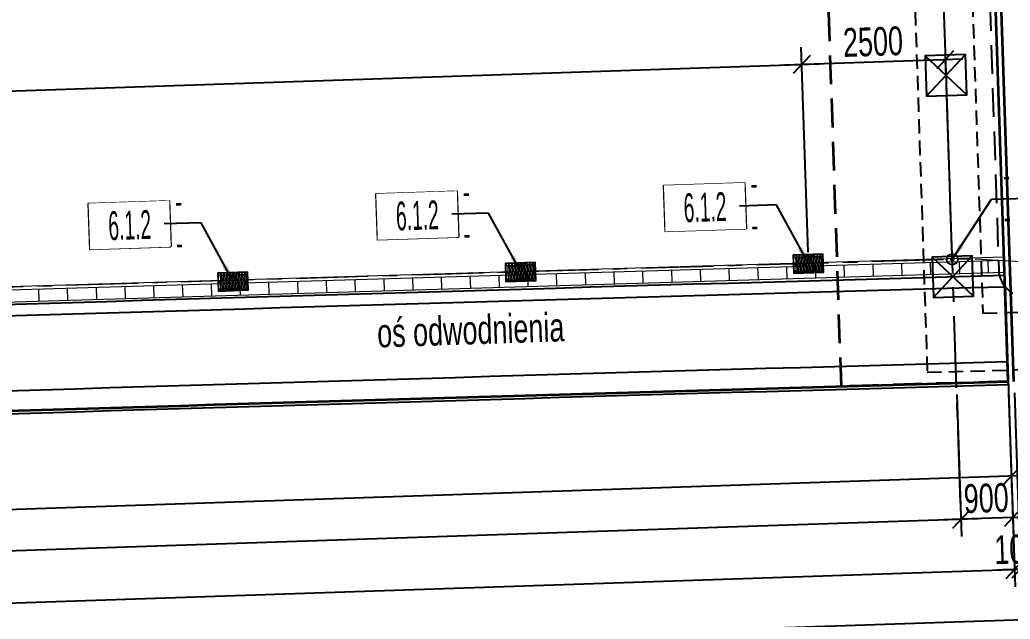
# Model space of a CAD drawing. Header units: metres. Extents: x 8395712 to 9795150, y 4166577 to 5794892.
# Drawn here: x 8418193.84 to 8418211.05, y 5772413.84 to 5772424.25 of the extents above; entities that cross this region are included whole.
import ezdxf
from ezdxf.enums import TextEntityAlignment as Align

# ---------------------------------------------------------------- set-up
doc = ezdxf.new("R2010")
doc.units = ezdxf.units.M
doc.set_wipeout_variables(frame=1)
doc.header["$PDMODE"] = 35
doc.header["$PDSIZE"] = 0.002
for name, pattern in [('CENTER', [2, 1.25, -0.25, 0.25, -0.25]), ('DASHED', [0.75, 0.5, -0.25]), ('HIDDEN', [0.375, 0.25, -0.125])]:
    doc.linetypes.add(name, pattern=pattern)
for name, color, linetype in [('00RysOpi-T', 2, 'Continuous'), ('AII_M_bariery', 8, 'Continuous'), ('AII_M_ekrany', 8, 'Continuous'), ('AII_M_krawężnik', 9, 'Continuous'), ('AII_M_opisy do legendy', 2, 'Continuous'), ('AII_M_osie główne', 8, 'CENTER'), ('AII_M_podpory', 1, 'Continuous'), ('AII_odwodnienie_drenaż', 140, 'Continuous'), ('AII_opis', 1, 'Continuous')]:
    doc.layers.add(name, color=color, linetype=linetype)
for name, color, linetype, lineweight in [('AII_M_konstrukcja 0.35', 2, 'Continuous', 35), ('AII_M_kreskowanie', 8, 'Continuous', 0), ('AII_M_odwodnienie', 8, 'Continuous', 9), ('AII_M_opisy wymiary', 1, 'Continuous', 25), ('AII_M_wyposazenie', 1, 'Continuous', 25)]:
    doc.layers.add(name, color=color, linetype=linetype, lineweight=lineweight)
doc.styles.add('AII_norm.', font='CDMSIMPL.shx', dxfattribs={"width": 0.75, "bigfont": 'CDMBIGPL.shx'})
doc.styles.add('CDMSTYLE', font='CDMSIMPL.shx', dxfattribs={"width": 0.7, "bigfont": 'CDMBIGPL.shx'})
doc.linetypes.add('OGRODZENIE2', pattern='A,6.35,-2.54,[132,ltypeshp.shx,S=2.54,R=0,X=-2.54,Y=0],-2.54,25.4', length=36.83)
doc.dimstyles.new('CDM-ME200MM', dxfattribs={"dimscale": 0.2, "dimtxt": 2.5, "dimasz": 1.5, "dimexe": 1.5, "dimexo": 1, "dimgap": 0.5, "dimtad": 1, "dimdec": 0, "dimlfac": 1000, "dimrnd": 1, "dimzin": 9, "dimtxsty": 'CDMSTYLE', "dimblk": 'OBLIQUE', "dimcen": 2.5, "dimdle": 1.5, "dimclrd": 9, "dimclre": 9, "dimadec": 1, "dimazin": 2, "dimtfac": 1, "dimtdec": 0, "dimtix": 1, "dimtmove": 2, "dimatfit": 3, "dimldrblk": 'DOT', "dimfxl": 1, "dimtvp": 1, "dimtolj": 1, "dimtzin": 0, "dimlwd": 25, "dimlwe": 25, "dimarcsym": 0})
doc.dimstyles.new('CDM-ME200MM$7', dxfattribs={"dimscale": 0.2, "dimtxt": 2.5, "dimasz": 1.5, "dimexe": 1.5, "dimexo": 1, "dimgap": 0.5, "dimtad": 1, "dimdec": 0, "dimlfac": 1000, "dimrnd": 1, "dimzin": 9, "dimtxsty": 'CDMSTYLE', "dimblk": 'OBLIQUE', "dimcen": 2.5, "dimdle": 1.5, "dimclrd": 9, "dimclre": 9, "dimadec": 1, "dimazin": 2, "dimtfac": 1, "dimtdec": 0, "dimtix": 1, "dimtmove": 2, "dimatfit": 3, "dimfxl": 1, "dimtvp": 1, "dimtolj": 1, "dimtzin": 0, "dimlwd": 25, "dimlwe": 25, "dimarcsym": 0})

# ---------------------------------------------------------------- blocks, each defined once
blk = doc.blocks.new('_OBLIQUE')
at = {"color": 0, "linetype": 'ByBlock'}
blk.add_line((-0.5, -0.5), (0.5, 0.5), dxfattribs=at)
blk = doc.blocks.new('*D35')
at = {"layer": 'AII_M_opisy wymiary', "color": 9, "linetype": 'ByBlock', "lineweight": 25, "transparency": 16777216}
for p, q in [((8418222.539, 5772418.029), (8418222.677, 5772413.918)), ((8418123.155, 5772414.699), (8418123.293, 5772410.589)), ((8418122.983, 5772410.878), (8418222.967, 5772414.228))]:
    blk.add_line(p, q, dxfattribs=at)
at = {"layer": 'Defpoints', "color": 0, "linetype": 'ByBlock', "lineweight": 25, "transparency": 16777216}
for p in [(8418222.533, 5772418.229), (8418123.149, 5772414.899), (8418222.667, 5772414.218)]:
    blk.add_point(p, dxfattribs=at)
at = {"layer": 'AII_M_opisy wymiary', "color": 9, "linetype": 'ByBlock', "lineweight": 25, "transparency": 16777216, "xscale": 0.3, "yscale": 0.3, "zscale": 0.3}
for p, rotation in [((8418222.667, 5772414.218), 1.918980294524142), ((8418123.283, 5772410.888), 181.9189802945241)]:
    blk.add_blockref('_OBLIQUE', p, dxfattribs=dict(at, rotation=rotation))
at = {"layer": 'AII_M_opisy wymiary', "color": 0, "linetype": 'ByBlock', "lineweight": 40, "transparency": 16777216, "insert": (8418172.963, 5772412.903), "char_height": 0.5, "attachment_point": 5, "rotation": 1.919, "style": 'CDMSTYLE'}
blk.add_mtext('\\A1;99440', dxfattribs=at)
blk = doc.blocks.new('_DOT')
at = {"color": 0, "linetype": 'ByBlock'}
blk.add_line((-0.5, 0), (-1, 0), dxfattribs=at)
at = {"color": 0, "linetype": 'ByBlock', "const_width": 0.5}
blk.add_lwpolyline([(-0.25, 0, 1), (0.25, 0, 1)], format="xyb", close=True, dxfattribs=at)
blk = doc.blocks.new('*U182')
at = {"layer": 'AII_M_odwodnienie', "color": 0, "linetype": 'ByBlock', "lineweight": -2}
for p, q in [((-24.285, -0.27), (-24.285, -0.06)), ((-24, -0.06), (-24, -0.27)), ((-23.5, -0.06), (-23.5, -0.27)), ((-23, -0.06), (-23, -0.27)), ((-22.5, -0.06), (-22.5, -0.27)), ((-22, -0.06), (-22, -0.27)), ((-21.5, -0.06), (-21.5, -0.27)), ((-21, -0.06), (-21, -0.27)), ((-20.5, -0.06), (-20.5, -0.27)), ((-20, -0.06), (-20, -0.27)), ((-19.5, -0.06), (-19.5, -0.27)), ((-19, -0.06), (-19, -0.27)), ((-18.5, -0.06), (-18.5, -0.27)), ((-18, -0.06), (-18, -0.27)), ((-17.5, -0.06), (-17.5, -0.27)), ((-17, -0.06), (-17, -0.27)), ((-16.5, -0.06), (-16.5, -0.27)), ((-16, -0.06), (-16, -0.27)), ((-15.5, -0.06), (-15.5, -0.27)), ((-15, -0.06), (-15, -0.27)), ((-14.5, -0.06), (-14.5, -0.27)), ((-14, -0.06), (-14, -0.27)), ((-13.5, -0.06), (-13.5, -0.27)), ((-13, -0.06), (-13, -0.27)), ((-12.5, -0.06), (-12.5, -0.27)), ((-12, -0.06), (-12, -0.27)), ((-11.5, -0.06), (-11.5, -0.27)), ((-11, -0.06), (-11, -0.27)), ((-10.5, -0.06), (-10.5, -0.27)), ((-10, -0.06), (-10, -0.27)), ((-9.5, -0.06), (-9.5, -0.27)), ((-9, -0.06), (-9, -0.27)), ((-8.5, -0.06), (-8.5, -0.27)), ((-8, -0.06), (-8, -0.27)), ((-7.5, -0.06), (-7.5, -0.27))]:
    blk.add_line(p, q, dxfattribs=at)
for points in [[(-24.285, -0.01), (0, -0.01), (0, -0.06), (-24.285, -0.06)], [(-24.285, -0.32), (0.262, -0.32), (0.262, -0.27), (-24.285, -0.27)]]:
    blk.add_lwpolyline(points, close=True, dxfattribs=at)
blk = doc.blocks.new('WPUST_RZUT')
at = {"layer": 'AII_M_odwodnienie', "color": 0, "lineweight": -2}
for p, q in [((0.262, 0.162), (-0.262, 0.162)), ((-0.262, 0.162), (-0.252, 0.152)), ((-0.262, -0.162), (-0.262, 0.162)), ((0.252, 0.152), (-0.252, 0.152)), ((-0.252, 0.152), (-0.252, 0.123)), ((-0.252, -0.123), (-0.252, 0.123)), ((-0.25, 0.02), (-0.25, 0.02)), ((-0.25, -0.02), (-0.25, 0.02)), ((-0.25, 0.02), (-0.232, 0.017)), ((-0.093, 0.15), (-0.249, 0.15)), ((-0.249, 0.15), (-0.249, 0.117)), ((-0.249, 0.117), (-0.226, 0.117)), ((-0.232, 0), (-0.228, 0.007)), ((-0.228, -0.007), (-0.232, 0)), ((-0.22, 0.007), (-0.228, 0.007)), ((-0.221, 0.114), (-0.221, 0.023)), ((-0.216, 0), (-0.22, 0.007)), ((-0.216, 0), (-0.22, -0.007)), ((-0.195, 0.13), (-0.195, -0.13)), ((-0.195, 0.117), (-0.174, 0.117)), ((-0.169, 0.114), (-0.169, -0.114)), ((-0.143, 0.13), (-0.143, -0.13)), ((-0.143, 0.117), (-0.122, 0.117)), ((-0.118, 0.114), (-0.118, -0.114)), ((-0.093, 0.15), (-0.094, 0.143)), ((-0.093, 0.142), (-0.094, 0.143)), ((-0.06, 0.123), (-0.093, 0.15)), ((-0.091, 0.127), (-0.091, -0.127)), ((-0.091, 0.114), (-0.068, 0.104)), ((-0.066, 0.144), (-0.066, 0.131)), ((-0.041, 0.144), (-0.066, 0.144)), ((-0.066, 0.1), (-0.066, -0.1)), ((-0.057, 0.109), (-0.06, 0.123)), ((0.056, 0.123), (-0.06, 0.123)), ((-0.039, 0.144), (-0.041, 0.144)), ((-0.039, 0.144), (-0.039, 0.123)), ((-0.039, 0.108), (-0.039, -0.107)), ((-0.018, 0.098), (-0.039, 0.098)), ((-0.014, 0.144), (-0.014, 0.126)), ((0.011, 0.144), (-0.014, 0.144)), ((-0.014, 0.094), (-0.014, -0.094)), ((0.013, 0.144), (0.011, 0.144)), ((0.013, 0.144), (0.013, 0.123)), ((0.013, 0.108), (0.013, -0.107)), ((0.034, 0.098), (0.013, 0.098)), ((0.038, 0.144), (0.038, 0.126)), ((0.063, 0.144), (0.038, 0.144)), ((0.038, 0.094), (0.038, -0.094)), ((0.056, 0.123), (0.054, 0.115)), ((0.089, 0.15), (0.056, 0.123)), ((0.065, 0.144), (0.063, 0.144)), ((0.065, 0.144), (0.065, 0.13)), ((0.065, 0.115), (0.065, -0.115)), ((0.065, 0.105), (0.085, 0.113)), ((0.093, 0.123), (0.089, 0.15)), ((0.249, 0.15), (0.089, 0.15)), ((0.09, 0.11), (0.09, -0.11)), ((0.117, 0.13), (0.117, -0.13)), ((0.117, 0.117), (0.138, 0.117)), ((0.142, 0.114), (0.142, -0.114)), ((0.169, 0.13), (0.169, -0.13)), ((0.169, 0.117), (0.19, 0.117)), ((0.194, 0.114), (0.194, -0.114)), ((0.216, 0), (0.22, 0.007)), ((0.22, -0.007), (0.216, 0)), ((0.228, 0.007), (0.22, 0.007)), ((0.221, 0.13), (0.221, 0.019)), ((0.221, 0.117), (0.249, 0.117)), ((0.224, 0.019), (0.221, 0.019)), ((0.232, 0), (0.228, 0.007)), ((0.232, 0), (0.228, -0.007)), ((0.25, 0.02), (0.232, 0.017)), ((0.249, 0.15), (0.249, 0.117)), ((0.25, 0.02), (0.25, 0.02)), ((0.25, -0.02), (0.25, 0.02)), ((0.252, 0.152), (0.262, 0.162)), ((0.252, -0.152), (0.252, 0.152)), ((0.262, -0.162), (0.262, 0.162)), ((-0.252, -0.152), (-0.262, -0.162)), ((-0.262, -0.162), (0.262, -0.162)), ((-0.252, -0.152), (-0.252, -0.123)), ((-0.252, -0.152), (0.252, -0.152)), ((-0.232, -0.017), (-0.25, -0.02)), ((-0.25, -0.02), (-0.25, -0.02)), ((-0.249, -0.118), (-0.226, -0.118)), ((-0.249, -0.149), (-0.249, -0.118)), ((-0.093, -0.149), (-0.249, -0.149)), ((-0.228, -0.007), (-0.22, -0.007)), ((-0.221, -0.023), (-0.221, -0.114)), ((-0.195, -0.118), (-0.174, -0.118)), ((-0.143, -0.118), (-0.122, -0.118)), ((-0.094, -0.143), (-0.093, -0.142)), ((-0.093, -0.149), (-0.094, -0.143)), ((-0.06, -0.122), (-0.093, -0.149)), ((-0.091, -0.114), (-0.068, -0.104)), ((-0.066, -0.131), (-0.066, -0.143)), ((-0.041, -0.143), (-0.066, -0.143)), ((-0.057, -0.109), (-0.06, -0.122)), ((0.056, -0.122), (-0.06, -0.122)), ((-0.039, -0.143), (-0.041, -0.143)), ((-0.018, -0.097), (-0.039, -0.097)), ((-0.039, -0.122), (-0.039, -0.143)), ((-0.014, -0.126), (-0.014, -0.143)), ((0.011, -0.143), (-0.014, -0.143)), ((0.013, -0.143), (0.011, -0.143)), ((0.034, -0.097), (0.013, -0.097)), ((0.013, -0.122), (0.013, -0.143)), ((0.038, -0.126), (0.038, -0.143)), ((0.063, -0.143), (0.038, -0.143)), ((0.056, -0.122), (0.054, -0.115)), ((0.089, -0.149), (0.056, -0.122)), ((0.065, -0.143), (0.063, -0.143)), ((0.065, -0.105), (0.085, -0.113)), ((0.065, -0.13), (0.065, -0.143)), ((0.093, -0.123), (0.089, -0.149)), ((0.249, -0.149), (0.089, -0.149)), ((0.117, -0.118), (0.138, -0.118)), ((0.169, -0.118), (0.19, -0.118)), ((0.22, -0.007), (0.228, -0.007)), ((0.221, -0.019), (0.224, -0.019)), ((0.221, -0.019), (0.221, -0.13)), ((0.221, -0.118), (0.249, -0.118)), ((0.232, -0.017), (0.25, -0.02)), ((0.249, -0.149), (0.249, -0.118)), ((0.25, -0.02), (0.25, -0.02)), ((0.262, -0.162), (0.252, -0.152))]:
    blk.add_line(p, q, dxfattribs=at)
at = {"layer": 'AII_M_odwodnienie', "color": 0, "lineweight": -2, "flags": 128}
for points in [[(-0.25, 0.02), (-0.236, 0.018), (-0.23, 0.018)], [(-0.222, 0.116), (-0.222, 0.115), (-0.221, 0.114)], [(-0.17, 0.116), (-0.17, 0.115), (-0.169, 0.114)], [(-0.118, 0.116), (-0.118, 0.115), (-0.118, 0.114)], [(-0.091, 0.127), (-0.091, 0.131), (-0.091, 0.136), (-0.091, 0.139), (-0.092, 0.14), (-0.092, 0.142), (-0.093, 0.142)], [(-0.068, 0.104), (-0.067, 0.103), (-0.066, 0.102)], [(-0.066, 0.102), (-0.066, 0.101), (-0.066, 0.1)], [(-0.014, 0.096), (-0.014, 0.095), (-0.014, 0.094)], [(0.038, 0.096), (0.038, 0.095), (0.038, 0.094)], [(0.063, 0.124), (0.059, 0.12), (0.054, 0.115)], [(0.065, 0.115), (0.065, 0.119), (0.065, 0.121), (0.065, 0.122), (0.065, 0.123), (0.064, 0.123), (0.064, 0.124), (0.064, 0.124), (0.064, 0.124), (0.064, 0.124), (0.064, 0.124), (0.063, 0.124)], [(0.093, 0.123), (0.09, 0.116), (0.089, 0.113)], [(0.142, 0.116), (0.142, 0.115), (0.142, 0.114)], [(0.194, 0.116), (0.194, 0.115), (0.194, 0.114)], [(0.25, 0.02), (0.236, 0.018), (0.23, 0.018)], [(-0.23, -0.018), (-0.236, -0.018), (-0.25, -0.02)], [(-0.221, -0.114), (-0.222, -0.115), (-0.222, -0.116)], [(-0.169, -0.114), (-0.17, -0.115), (-0.17, -0.116)], [(-0.118, -0.114), (-0.118, -0.115), (-0.118, -0.116)], [(-0.093, -0.142), (-0.092, -0.142), (-0.092, -0.141), (-0.091, -0.139), (-0.091, -0.137), (-0.091, -0.132), (-0.091, -0.127)], [(-0.066, -0.102), (-0.067, -0.103), (-0.068, -0.104)], [(-0.066, -0.1), (-0.066, -0.101), (-0.066, -0.102)], [(-0.014, -0.094), (-0.014, -0.095), (-0.014, -0.096)], [(0.038, -0.094), (0.038, -0.095), (0.038, -0.096)], [(0.054, -0.115), (0.059, -0.12), (0.063, -0.124)], [(0.063, -0.124), (0.064, -0.124), (0.064, -0.124), (0.064, -0.124), (0.064, -0.124), (0.064, -0.124), (0.065, -0.123), (0.065, -0.121), (0.065, -0.119), (0.065, -0.115)], [(0.089, -0.113), (0.09, -0.116), (0.093, -0.123)], [(0.142, -0.114), (0.142, -0.115), (0.142, -0.116)], [(0.194, -0.114), (0.194, -0.115), (0.194, -0.116)], [(0.23, -0.018), (0.236, -0.018), (0.25, -0.02)]]:
    blk.add_lwpolyline(points, dxfattribs=at)
at = {"layer": 'AII_M_odwodnienie', "color": 0, "lineweight": -2}
for centre, radius in [((-0.224, 0), 0.013), ((-0.224, 0), 0.012), ((0, 0), 0.075), ((0.224, 0), 0.012)]:
    blk.add_circle(centre, radius, dxfattribs=at)
for centre, radius, start, end in [((-0.224, 0), 0.019, 90, 270), ((-0.224, 0), 0.00702, 150, 210), ((-0.224, 0), 0.00702, 90, 150), ((-0.225, 0.023), 0.00394, 274.1326, 0.8038), ((-0.224, 0), 0.00702, 30, 90), ((-0.224, 0), 0.00702, 330, 30), ((-0.067, 0.131), 0.00195, 251.6983, 2.8741), ((-0.05, 0.09), 0.0201, 110.6397, 144.0394), ((-0.017, 0.126), 0.00398, 286.3143, 0.6369), ((0.035, 0.126), 0.00398, 286.3144, 0.6368), ((0.087, 0.11), 0.0041, 47.8922, 114.4444), ((0.086, 0.11), 0.00414, 360, 45.1676), ((0.224, 0), 0.013, 110.2565, 249.7435), ((0.224, 0), 0.00702, 150, 210), ((0.224, 0), 0.00702, 90, 150), ((0.224, 0), 0.013, 249.7478, 110.2522), ((0.224, 0), 0.019, 270, 90), ((0.224, 0), 0.00702, 30, 90), ((0.224, 0), 0.00702, 330, 30), ((-0.224, 0), 0.00702, 210, 270), ((-0.225, -0.023), 0.00396, 359.4753, 85.5883), ((-0.224, 0), 0.00702, 270, 330), ((-0.067, -0.131), 0.002, 358.5452, 105.1753), ((-0.05, -0.091), 0.0194, 215.2928, 250.0282), ((-0.017, -0.126), 0.00378, 357.523, 78.2893), ((0.035, -0.126), 0.00378, 357.523, 78.2894), ((0.087, -0.11), 0.0041, 245.5739, 312.0895), ((0.086, -0.11), 0.00413, 314.8096, 0.0228), ((0.224, 0), 0.00702, 210, 270), ((0.224, 0), 0.00702, 270, 330)]:
    blk.add_arc(centre, radius, start, end, dxfattribs=at)
for centre, major_axis, ratio, start_param, end_param in [((-0.225, 0.114), (0.00356, -0.00189), 0.986478, 1.130171, 2.065083), ((-0.197, -0.37), (0, 0.513), 0.15625, 0, 0.327274), ((-0.197, 0.13), (0, 0.0128), 0.15625, 4.712389, 6.283185), ((-0.173, 0.114), (0.00356, -0.00189), 0.986478, 1.130171, 2.065083), ((-0.145, -0.37), (0, 0.513), 0.15625, 0, 0.327274), ((-0.145, 0.13), (0, 0.0128), 0.15625, 4.712389, 6.283185), ((-0.121, 0.114), (0.00356, -0.00189), 0.986478, 1.130171, 2.065083), ((-0.093, -0.37), (0, 0.513), 0.15625, 0.0189, 0.327274), ((-0.041, -0.283), (0, 0.401), 0.2, 0, 0.204754), ((-0.041, 0.108), (0, 0.01), 0.2, 4.712389, 6.283185), ((-0.017, 0.094), (0.0035, -0.00201), 0.982703, 1.213284, 2.099289), ((0.011, -0.283), (0, 0.401), 0.2, 0, 0.328812), ((0.011, 0.108), (0, 0.01), 0.2, 4.712389, 6.283185), ((0.035, 0.094), (0.0035, -0.00201), 0.982703, 1.213284, 2.099289), ((0.063, -0.283), (0, 0.401), 0.2, 0.11706, 0.328812), ((0.115, -0.37), (0, 0.513), 0.15625, 0, 0.282384), ((0.115, 0.13), (0, 0.0128), 0.15625, 4.712389, 6.283185), ((0.139, 0.114), (0.00356, -0.00189), 0.986478, 1.130171, 2.065083), ((0.167, -0.37), (0, 0.513), 0.15625, 0, 0.327274), ((0.167, 0.13), (0, 0.0128), 0.15625, 4.712389, 6.283185), ((0.191, 0.114), (0.00356, -0.00189), 0.986478, 1.130171, 2.065083), ((0.219, -0.37), (0, 0.513), 0.15625, 0, 0.327274), ((0.219, 0.13), (0, 0.0128), 0.15625, 4.712389, 6.283185), ((-0.225, -0.114), (0.00356, 0.00189), 0.986478, 4.218103, 5.153014), ((-0.197, 0.37), (0, 0.513), 0.15625, 2.814318, 3.141593), ((-0.197, -0.13), (0, 0.0128), 0.15625, 3.141593, 4.712389), ((-0.173, -0.114), (0.00356, 0.00189), 0.986478, 4.218103, 5.153014), ((-0.145, 0.37), (0, 0.513), 0.15625, 2.814318, 3.141593), ((-0.145, -0.13), (0, 0.0128), 0.15625, 3.141593, 4.712389), ((-0.121, -0.114), (0.00356, 0.00189), 0.986478, 4.218103, 5.153014), ((-0.093, 0.37), (0, 0.513), 0.15625, 2.814318, 3.122692), ((-0.041, 0.283), (0, 0.401), 0.2, 2.936839, 3.141593), ((-0.041, -0.107), (0, 0.01), 0.2, 3.141593, 4.712389), ((-0.017, -0.094), (0.0035, 0.00201), 0.982703, 4.183896, 5.069901), ((0.011, 0.283), (0, 0.401), 0.2, 2.812781, 3.141593), ((0.011, -0.107), (0, 0.01), 0.2, 3.141593, 4.712389), ((0.035, -0.094), (0.0035, 0.00201), 0.982703, 4.183896, 5.069901), ((0.063, 0.283), (0, 0.401), 0.2, 2.812781, 3.024533), ((0.115, 0.37), (0, 0.513), 0.15625, 2.859208, 3.141593), ((0.115, -0.13), (0, 0.0128), 0.15625, 3.141593, 4.712389), ((0.139, -0.114), (0.00356, 0.00189), 0.986478, 4.218103, 5.153014), ((0.167, 0.37), (0, 0.513), 0.15625, 2.814318, 3.141593), ((0.167, -0.13), (0, 0.0128), 0.15625, 3.141593, 4.712389), ((0.191, -0.114), (0.00356, 0.00189), 0.986478, 4.218103, 5.153014), ((0.219, 0.37), (0, 0.513), 0.15625, 2.814318, 3.141593), ((0.219, -0.13), (0, 0.0128), 0.15625, 3.141593, 4.712389)]:
    blk.add_ellipse(centre, major_axis=major_axis, ratio=ratio, start_param=start_param, end_param=end_param, dxfattribs=at)
blk = doc.blocks.new('OpiNum01')
at = {"layer": 'AII_M_opisy do legendy', "color": 0, "linetype": 'Continuous'}
blk.add_lwpolyline([(-3.5, -2), (3.5, -2), (3.5, 2), (-3.5, 2)], close=True, dxfattribs=at)
at = {"color": 9, "linetype": 'Continuous', "lineweight": 25, "style": 'CDMSTYLE', "width": 0.7, "flags": 1}
for tag, p in [('NAZWAPOL', (-4.105, -6.803)), ('NAZWAANG', (-4.105, -10.477)), ('SPECYF', (-4.105, -14.151)), ('ID', (-4.105, -17.825)), ('BAZA', (-4.105, -21.499)), ('RYSUNEK', (-4.105, -25.173))]:
    blk.add_attdef(tag, p, '', height=2, dxfattribs=at)
at = {"layer": 'AII_M_opisy do legendy', "linetype": 'Continuous', "lineweight": -2, "style": 'CDMSTYLE', "width": 0.5}
blk.add_attdef('NR', text='', height=2.5, dxfattribs=at).set_placement((0, 0), align=Align.MIDDLE)
at = {"color": 0, "linetype": 'Continuous'}
blk.add_wipeout([(-3.5, -2), (3.5, -2), (3.5, 2), (-3.5, 2)], dxfattribs=at).dxf.layer = 'AII_M_opisy do legendy'
blk = doc.blocks.new('OpiTxt01')
at = {"color": 0, "linetype": 'Continuous', "lineweight": 20, "style": 'CDMSTYLE', "width": 0.7}
blk.add_attdef('TEKST_GORNY', (1, 0.895), '', height=2, dxfattribs=at)
at = {"color": 0, "linetype": 'Continuous', "lineweight": -2, "style": 'CDMSTYLE', "width": 0.7}
blk.add_attdef('TEKST_DOLNY', (1.049, -2.731), '', height=2, dxfattribs=at)
blk = doc.blocks.new('Sączek')
at = {"layer": 'AII_M_odwodnienie', "color": 0}
for radius in [0.1, 0.1, 0.0894, 0.025, 0.02]:
    blk.add_circle((0, 0), radius, dxfattribs=at)
blk = doc.blocks.new('*D192')
at = {"layer": 'AII_M_opisy wymiary', "color": 9, "linetype": 'ByBlock', "lineweight": 25, "transparency": 16777216}
for p, q in [((8418207.537, 5772420.216), (8418207.418, 5772423.776)), ((8418147.162, 5772421.455), (8418207.728, 5772423.486)), ((8418147.57, 5772418.24), (8418147.452, 5772421.765))]:
    blk.add_line(p, q, dxfattribs=at)
at = {"layer": 'Defpoints', "color": 0, "linetype": 'ByBlock', "lineweight": 25, "transparency": 16777216}
for p in [(8418207.428, 5772423.476), (8418207.544, 5772420.016), (8418147.577, 5772418.04)]:
    blk.add_point(p, dxfattribs=at)
at = {"layer": 'AII_M_opisy wymiary', "color": 9, "linetype": 'ByBlock', "lineweight": 25, "transparency": 16777216, "xscale": 0.3, "yscale": 0.3, "zscale": 0.3}
for p, rotation in [((8418207.428, 5772423.476), 1.92062245079579), ((8418147.462, 5772421.465), 181.9206224507958)]:
    blk.add_blockref('_OBLIQUE', p, dxfattribs=dict(at, rotation=rotation))
at = {"layer": 'AII_M_opisy wymiary', "color": 0, "linetype": 'ByBlock', "lineweight": 25, "transparency": 16777216, "insert": (8418177.433, 5772422.821), "char_height": 0.5, "attachment_point": 5, "rotation": 1.9206, "style": 'CDMSTYLE'}
blk.add_mtext('\\A1;12x5000=60000', dxfattribs=at)
blk = doc.blocks.new('*D193')
at = {"layer": 'AII_M_opisy wymiary', "color": 9, "linetype": 'ByBlock', "lineweight": 25, "transparency": 16777216}
for p, q in [((8418210.037, 5772420.289), (8418209.917, 5772423.86)), ((8418207.537, 5772420.216), (8418207.418, 5772423.776)), ((8418207.128, 5772423.466), (8418210.227, 5772423.57))]:
    blk.add_line(p, q, dxfattribs=at)
at = {"layer": 'Defpoints', "color": 0, "linetype": 'ByBlock', "lineweight": 25, "transparency": 16777216}
for p in [(8418209.927, 5772423.56), (8418210.043, 5772420.089), (8418207.544, 5772420.016)]:
    blk.add_point(p, dxfattribs=at)
at = {"layer": 'AII_M_opisy wymiary', "color": 9, "linetype": 'ByBlock', "lineweight": 25, "transparency": 16777216, "xscale": 0.3, "yscale": 0.3, "zscale": 0.3}
for p, rotation in [((8418209.927, 5772423.56), 1.92062245079579), ((8418207.428, 5772423.476), 181.9206224507958)]:
    blk.add_blockref('_OBLIQUE', p, dxfattribs=dict(at, rotation=rotation))
at = {"layer": 'AII_M_opisy wymiary', "color": 0, "linetype": 'ByBlock', "lineweight": 25, "transparency": 16777216, "insert": (8418208.666, 5772423.868), "char_height": 0.5, "attachment_point": 5, "rotation": 1.9206, "style": 'CDMSTYLE'}
blk.add_mtext('\\A1;2500', dxfattribs=at)
blk = doc.blocks.new('*D194')
at = {"layer": 'AII_M_opisy wymiary', "color": 9, "linetype": 'ByBlock', "lineweight": 25, "transparency": 16777216}
for p, q in [((8418210.96, 5772419.615), (8418211.08, 5772416.027)), ((8418145.835, 5772417.484), (8418145.957, 5772413.844)), ((8418211.37, 5772416.337), (8418145.647, 5772414.133))]:
    blk.add_line(p, q, dxfattribs=at)
at = {"layer": 'Defpoints', "color": 0, "linetype": 'ByBlock', "lineweight": 25, "transparency": 16777216}
for p in [(8418210.953, 5772419.815), (8418145.828, 5772417.684), (8418145.947, 5772414.143)]:
    blk.add_point(p, dxfattribs=at)
at = {"layer": 'AII_M_opisy wymiary', "color": 9, "linetype": 'ByBlock', "lineweight": 25, "transparency": 16777216, "xscale": 0.3, "yscale": 0.3, "zscale": 0.3}
for p, rotation in [((8418211.07, 5772416.327), 1.92062245079579), ((8418145.947, 5772414.143), 181.9206224507958)]:
    blk.add_blockref('_OBLIQUE', p, dxfattribs=dict(at, rotation=rotation))
at = {"layer": 'AII_M_opisy wymiary', "color": 0, "linetype": 'ByBlock', "lineweight": 25, "transparency": 16777216, "char_height": 0.5, "attachment_point": 5, "rotation": 1.9206, "style": 'CDMSTYLE'}
for s, insert in [('\\A1;zasięg ścieku przykrawężnikowego', (8418178.494, 5772415.668)), ('\\A1;65160', (8418178.52, 5772414.886))]:
    blk.add_mtext(s, dxfattribs=dict(at, insert=insert))
blk = doc.blocks.new('*D195')
at = {"layer": 'AII_M_opisy wymiary', "color": 9, "linetype": 'ByBlock', "lineweight": 25, "transparency": 16777216}
for p, q in [((8418222.538, 5772418.079), (8418222.648, 5772414.787)), ((8418211.122, 5772417.769), (8418211.234, 5772414.405)), ((8418222.938, 5772415.097), (8418210.925, 5772414.694))]:
    blk.add_line(p, q, dxfattribs=at)
at = {"layer": 'Defpoints', "color": 0, "linetype": 'ByBlock', "lineweight": 25, "transparency": 16777216}
for p in [(8418222.531, 5772418.279), (8418211.115, 5772417.969), (8418211.224, 5772414.704)]:
    blk.add_point(p, dxfattribs=at)
at = {"layer": 'AII_M_opisy wymiary', "color": 9, "linetype": 'ByBlock', "lineweight": 25, "transparency": 16777216, "xscale": 0.3, "yscale": 0.3, "zscale": 0.3}
for p, rotation in [((8418222.638, 5772415.087), 1.92062245079579), ((8418211.224, 5772414.704), 181.9206224507958)]:
    blk.add_blockref('_OBLIQUE', p, dxfattribs=dict(at, rotation=rotation))
at = {"layer": 'AII_M_opisy wymiary', "color": 0, "linetype": 'ByBlock', "lineweight": 25, "transparency": 16777216, "insert": (8418216.919, 5772415.246), "char_height": 0.5, "attachment_point": 5, "rotation": 1.9206, "style": 'CDMSTYLE'}
blk.add_mtext('\\A1;11420', dxfattribs=at)
blk = doc.blocks.new('*D196')
at = {"layer": 'AII_M_opisy wymiary', "color": 9, "linetype": 'ByBlock', "lineweight": 25, "transparency": 16777216}
for p, q in [((8418211.022, 5772417.766), (8418211.134, 5772414.401)), ((8418211.122, 5772417.769), (8418211.234, 5772414.405)), ((8418211.124, 5772414.701), (8418210.825, 5772414.691)), ((8418211.224, 5772414.704), (8418211.124, 5772414.701)), ((8418211.224, 5772414.704), (8418211.524, 5772414.715))]:
    blk.add_line(p, q, dxfattribs=at)
at = {"layer": 'Defpoints', "color": 0, "linetype": 'ByBlock', "lineweight": 25, "transparency": 16777216}
for p in [(8418211.015, 5772417.966), (8418211.115, 5772417.969), (8418211.124, 5772414.701)]:
    blk.add_point(p, dxfattribs=at)
at = {"layer": 'AII_M_opisy wymiary', "color": 9, "linetype": 'ByBlock', "lineweight": 25, "transparency": 16777216, "xscale": 0.3, "yscale": 0.3, "zscale": 0.3}
for p, rotation in [((8418211.124, 5772414.701), 1.92062245079579), ((8418211.224, 5772414.704), 181.9206224507958)]:
    blk.add_blockref('_OBLIQUE', p, dxfattribs=dict(at, rotation=rotation))
at = {"layer": 'AII_M_opisy wymiary', "color": 0, "linetype": 'ByBlock', "lineweight": 25, "transparency": 16777216, "insert": (8418211.163, 5772415.053), "char_height": 0.5, "attachment_point": 5, "rotation": 1.9206, "style": 'CDMSTYLE'}
blk.add_mtext('\\A1;100', dxfattribs=at)
blk = doc.blocks.new('*D197')
at = {"layer": 'AII_M_opisy wymiary', "color": 9, "linetype": 'ByBlock', "lineweight": 25, "transparency": 16777216}
for p, q in [((8418211.022, 5772417.766), (8418211.134, 5772414.401)), ((8418134.265, 5772415.192), (8418134.378, 5772411.827)), ((8418211.424, 5772414.711), (8418134.068, 5772412.117))]:
    blk.add_line(p, q, dxfattribs=at)
at = {"layer": 'Defpoints', "color": 0, "linetype": 'ByBlock', "lineweight": 25, "transparency": 16777216}
for p in [(8418211.015, 5772417.966), (8418134.258, 5772415.392), (8418134.368, 5772412.127)]:
    blk.add_point(p, dxfattribs=at)
at = {"layer": 'AII_M_opisy wymiary', "color": 9, "linetype": 'ByBlock', "lineweight": 25, "transparency": 16777216, "xscale": 0.3, "yscale": 0.3, "zscale": 0.3}
for p, rotation in [((8418211.124, 5772414.701), 1.92062245079579), ((8418134.368, 5772412.127), 181.9206224507958)]:
    blk.add_blockref('_OBLIQUE', p, dxfattribs=dict(at, rotation=rotation))
at = {"layer": 'AII_M_opisy wymiary', "color": 0, "linetype": 'ByBlock', "lineweight": 25, "transparency": 16777216, "insert": (8418172.734, 5772413.764), "char_height": 0.5, "attachment_point": 5, "rotation": 1.9206, "style": 'CDMSTYLE'}
blk.add_mtext('\\A1;Lc=76800', dxfattribs=at)
blk = doc.blocks.new('*D200')
at = {"layer": 'AII_M_opisy wymiary', "color": 9, "linetype": 'ByBlock', "lineweight": 25, "transparency": 16777216}
for p, q in [((8418210.122, 5772417.741), (8418210.205, 5772415.275)), ((8418211.022, 5772417.766), (8418211.104, 5772415.306)), ((8418210.195, 5772415.575), (8418209.895, 5772415.565)), ((8418211.094, 5772415.605), (8418210.195, 5772415.575)), ((8418211.094, 5772415.605), (8418211.394, 5772415.616))]:
    blk.add_line(p, q, dxfattribs=at)
at = {"layer": 'Defpoints', "color": 0, "linetype": 'ByBlock', "lineweight": 25, "transparency": 16777216}
for p in [(8418211.015, 5772417.966), (8418210.115, 5772417.94), (8418210.195, 5772415.575)]:
    blk.add_point(p, dxfattribs=at)
at = {"layer": 'AII_M_opisy wymiary', "color": 9, "linetype": 'ByBlock', "lineweight": 25, "transparency": 16777216, "xscale": 0.3, "yscale": 0.3, "zscale": 0.3}
for p, rotation in [((8418210.195, 5772415.575), 1.92062245079579), ((8418211.094, 5772415.605), 181.9206224507958)]:
    blk.add_blockref('_OBLIQUE', p, dxfattribs=dict(at, rotation=rotation))
at = {"layer": 'AII_M_opisy wymiary', "color": 0, "linetype": 'ByBlock', "lineweight": 25, "transparency": 16777216, "insert": (8418210.633, 5772415.94), "char_height": 0.5, "attachment_point": 5, "rotation": 1.9206, "style": 'CDMSTYLE'}
blk.add_mtext('\\A1;900', dxfattribs=at)
blk = doc.blocks.new('*D201')
at = {"layer": 'AII_M_opisy wymiary', "color": 9, "linetype": 'ByBlock', "lineweight": 25, "transparency": 16777216}
for p, q in [((8418210.122, 5772417.741), (8418210.205, 5772415.275)), ((8418210.494, 5772415.585), (8418134.937, 5772413.052)), ((8418135.235, 5772413.119), (8418135.247, 5772412.762))]:
    blk.add_line(p, q, dxfattribs=at)
at = {"layer": 'Defpoints', "color": 0, "linetype": 'ByBlock', "lineweight": 25, "transparency": 16777216}
for p in [(8418210.115, 5772417.94), (8418135.228, 5772413.319, 0), (8418135.237, 5772413.062)]:
    blk.add_point(p, dxfattribs=at)
at = {"layer": 'AII_M_opisy wymiary', "color": 9, "linetype": 'ByBlock', "lineweight": 25, "transparency": 16777216, "xscale": 0.3, "yscale": 0.3, "zscale": 0.3}
for p, rotation in [((8418210.195, 5772415.575), 1.92062245079579), ((8418135.237, 5772413.062), 181.9206224507958)]:
    blk.add_blockref('_OBLIQUE', p, dxfattribs=dict(at, rotation=rotation))
at = {"layer": 'AII_M_opisy wymiary', "color": 0, "linetype": 'ByBlock', "lineweight": 25, "transparency": 16777216, "insert": (8418172.704, 5772414.668), "char_height": 0.5, "attachment_point": 5, "rotation": 1.9206, "style": 'CDMSTYLE'}
blk.add_mtext('\\A1;Lt=75000', dxfattribs=at)
blk = doc.blocks.new('przyczolek_os4')
at = {"layer": 'AII_M_podpory', "color": 1, "linetype": 'HIDDEN', "lineweight": 25}
for points in [[(75.199, 80.468), (75.199, 50.567)], [(76.199, 79.461), (76.199, 51.561)], [(76.199, 51.561), (79.099, 51.543)]]:
    blk.add_lwpolyline(points, dxfattribs=at)
at = {"layer": 'AII_M_podpory', "linetype": 'DASHED', "lineweight": 35}
blk.add_lwpolyline([(73.699, 50.374), (73.699, 65.514)], dxfattribs=at)
at = {"layer": 'AII_M_podpory', "color": 1, "linetype": 'HIDDEN', "lineweight": 25, "elevation": 0}
blk.add_lwpolyline([(75.199, 50.567), (79.099, 50.543)], dxfattribs=at)
at = {"layer": 'AII_M_podpory', "linetype": 'DASHED', "lineweight": 35}
blk.add_lwpolyline([(73.699, 50.374, -0.000137), (76.599, 50.359, -0.0001)], format="xyb", dxfattribs=at)
blk = doc.blocks.new('lozyska')
at = {"color": 9, "linetype": 'ByBlock', "lineweight": 25}
for points in [[(-0.35, 0.35), (-0.35, -0.35), (0.35, -0.35), (0.35, 0.35), (-0.35, 0.35), (0.35, -0.35)], [(-0.35, -0.35), (0.35, 0.35)]]:
    blk.add_lwpolyline(points, dxfattribs=at)
blk = doc.blocks.new('*D439')
at = {"layer": 'AII_M_opisy wymiary', "color": 9, "linetype": 'ByBlock', "lineweight": 25, "transparency": 16777216}
blk.add_arc((8418209.608, 5772433.077), 1.262, 91.9206, 181.4704, dxfattribs=at)
at = {"layer": 'Defpoints', "color": 0, "linetype": 'ByBlock', "lineweight": 25, "transparency": 16777216}
for p in [(8418208.788, 5772457.522, 0), (8418208.943, 5772434.15), (8418207.608, 5772433.026), (8418210.607, 5772433.103), (8418210.185, 5772415.856, 0)]:
    blk.add_point(p, dxfattribs=at)
at = {"layer": 'AII_M_opisy wymiary', "color": 9, "linetype": 'ByBlock', "lineweight": 25, "transparency": 16777216, "xscale": 0.3, "yscale": 0.3, "zscale": 0.3}
for p, rotation in [((8418209.565, 5772434.338), 1.920622452889307), ((8418208.346, 5772433.045), 271.4703959313167)]:
    blk.add_blockref('_OBLIQUE', p, dxfattribs=dict(at, rotation=rotation))
at = {"layer": 'AII_M_opisy wymiary', "color": 0, "linetype": 'ByBlock', "lineweight": 25, "transparency": 16777216, "insert": (8418208.4, 5772434.215), "char_height": 0.5, "attachment_point": 5, "rotation": 46.6955, "style": 'CDMSTYLE'}
blk.add_mtext('\\A1;89,5°', dxfattribs=at)

msp = doc.modelspace()

# ---------------------------------------------------------------- hatches: boundary and pattern name
at = {"layer": 'AII_M_kreskowanie', "linetype": 'ByBlock', "lineweight": 25}
h = msp.add_hatch(dxfattribs=at)
h.set_pattern_fill('GRASS', color=256, scale=0.05)
h.set_pattern_definition([(91.92062, (8417820.252, 5772544.7308), (-0.9276184, 0.8674239), [0.238125, -1.5579262]), (46.92062, (8417820.252, 5772544.7308), (-0.9276184, 0.867424), [0.238125, -1.031875]), (136.92062, (8417820.252, 5772544.7308), (-0.867424, -0.9276184), [0.238125, -1.031875])])
h.paths.add_polyline_path([(8418132.7479, 5772445.4555), (8418123.2492, 5772445.2983, 0.4155548), (8418122.229, 5772446.2823), (8418121.0292, 5772446.2579, 0.0776354), (8418120.7253, 5772446.204), (8418115.0512, 5772444.2587), (8418113.4342, 5772453.7471), (8418117.6281, 5772455.185, -0.0780443), (8418120.8357, 5772455.7559), (8418122.0355, 5772455.7804, -0.4153554)])
h.paths.add_polyline_path([(8418119.2619, 5772404.7433), (8418113.4957, 5772406.3483), (8418116.0202, 5772415.5068), (8418121.8012, 5772413.8976, 0.0770016), (8418122.1053, 5772413.8616), (8418123.3045, 5772413.9047, 0.413512), (8418124.268, 5772414.9376), (8418133.7603, 5772415.322, -0.4153554), (8418123.6456, 5772404.4108), (8418123.6456, 5772404.4108), (8418122.4464, 5772404.3678, -0.0767977)])
h.paths.add_polyline_path([(8418229.6535, 5772419.3189), (8418223.9965, 5772417.3155, -0.0784483), (8418223.6899, 5772417.2585), (8418222.4903, 5772417.2258, -0.414703), (8418221.4634, 5772418.1999), (8418211.5173, 5772417.9207, 0.4140306), (8418222.761, 5772407.2795), (8418223.9606, 5772407.3121, 0.0784483), (8418227.3181, 5772407.9362), (8418232.4895, 5772409.7677)])

# ---------------------------------------------------------------- linework, layer by layer
at = {"layer": 'AII_M_bariery', "linetype": 'OGRODZENIE2', "ltscale": 0.05, "extrusion": (0, 0, -1)}
msp.add_arc((-8418406.7296, 5765435.8582), 6986.5, 87.76446335, 88.39429481, dxfattribs=at)
at = {"layer": 'AII_M_ekrany', "linetype": 'OGRODZENIE2', "ltscale": 0.1, "extrusion": (0, 0, -1)}
msp.add_arc((-8418406.7296, 5765435.8582), 6985.2, 87.76440474, 88.39435342, dxfattribs=at)
at = {"layer": 'AII_M_konstrukcja 0.35'}
for points in [[(8418211.0149, 5772417.9657), (8418210.5076, 5772433.0959)], [(8418211.1149, 5772417.9685), (8418210.6075, 5772433.0986)]]:
    msp.add_lwpolyline(points, dxfattribs=at)
at = {"layer": 'AII_M_konstrukcja 0.35', "extrusion": (0, 0, -1)}
msp.add_arc((-8418406.8991, 5765430.3495), 6990.3613, 87.76476148, 88.39424503, dxfattribs=at)
at = {"layer": 'AII_M_krawężnik', "color": 8, "extrusion": (0, 0, -1)}
msp.add_arc((-8418406.7296, 5765435.8582), 6986.7, 87.76447237, 88.39428579, dxfattribs=at)
at = {"layer": 'AII_M_odwodnienie', "linetype": 'CENTER'}
msp.add_lwpolyline([(8418210.4434, 5772420.1005), (8418224.4988, 5772419.2711)], dxfattribs=at)
at = {"layer": 'AII_M_odwodnienie', "linetype": 'CENTER', "extrusion": (0, 0, -1)}
msp.add_arc((-8418403.9188, 5765527.0873), 6895.728, 87.76240878, 88.39222502, dxfattribs=at)
at = {"layer": 'AII_M_opisy wymiary', "color": 1, "linetype": 'ByBlock', "lineweight": 40}
msp.add_circle((8418171.8303, 5772432.124), 22459.4841, dxfattribs=at)
at = {"layer": 'AII_M_osie główne', "elevation": 0}
msp.add_lwpolyline([(8418210.1852, 5772415.8561), (8418208.788, 5772457.522)], dxfattribs=at)
at = {"layer": 'AII_M_wyposazenie'}
msp.add_lwpolyline([(8418211.0166, 5772417.9158), (8418211.0149, 5772417.9657)], dxfattribs=at)
at = {"layer": 'AII_M_wyposazenie', "extrusion": (0, 0, -1)}
msp.add_lwpolyline([(-8418134.2601, 5772415.3418, 0.0027488), (-8418211.0166, 5772417.9158)], format="xyb", dxfattribs=at)
at = {"layer": 'AII_odwodnienie_drenaż', "linetype": 'DASHED', "lineweight": 25, "elevation": -0.0069}
msp.add_lwpolyline([(8418214.0758, 5772450.9506), (8418221.5572, 5772449.1468, -0.320974), (8418221.9116, 5772448.6852), (8418221.9446, 5772447.7009, -0.4142136), (8418221.4616, 5772447.1845), (8418220.9619, 5772447.1677), (8418210.4486, 5772446.8152, 0.4142136), (8418209.9657, 5772446.2987), (8418210.8505, 5772419.9107, 0.4124535), (8418211.364, 5772419.4276), (8418221.8817, 5772419.7387), (8418222.3845, 5772419.7525, -0.4124535), (8418222.898, 5772419.2695), (8418222.9291, 5772418.3407, -0.3272944), (8418222.5957, 5772417.8524), (8418215.5295, 5772415.6994)], format="xyb", dxfattribs=at)

# ---------------------------------------------------------------- block references
at = {"color": 1, "linetype": 'ByBlock', "lineweight": 25, "rotation": 1.920622450795584}
for name, p in [('przyczolek_os4', (8418136.1468, 5772365.0685)), ('lozyska', (8418209.9356, 5772423.2877)), ('lozyska', (8418210.0529, 5772419.7896))]:
    msp.add_blockref(name, p, dxfattribs=at)
at = {"layer": 'AII_M_odwodnienie', "color": 140, "lineweight": 9, "xscale": -1, "rotation": 1.707441273111403}
msp.add_blockref('*U182', (8418186.6691, 5772419.411), dxfattribs=at)
at = {"layer": 'AII_M_odwodnienie', "color": 140}
for name, p, rotation in [('WPUST_RZUT', (8418202.5461, 5772419.872), 1.920622450795788), ('WPUST_RZUT', (8418207.5441, 5772420.0159), 1.920622450795788), ('Sączek', (8418210.0432, 5772420.0893), 184.4314447955168), ('WPUST_RZUT', (8418197.5489, 5772419.7044), 1.920622450795788)]:
    msp.add_blockref(name, p, dxfattribs=dict(at, rotation=rotation))
at = {"layer": 'Defpoints', "color": 250, "linetype": 'Continuous', "lineweight": 0}
ref = msp.add_blockref('OpiTxt01', (8418210.725, 5772421.1333), dxfattribs=dict(at, xscale=-0.2, yscale=0.2, zscale=0.2, rotation=181.9206223757872))
ref.add_attrib('TEKST_GORNY', '-', (8418210.9423, 5772420.6185), dxfattribs={"layer": '0', "color": 0, "linetype": 'Continuous', "lineweight": 20, "height": 0.4, "rotation": 1.92062, "style": 'CDMSTYLE', "width": 0.7})
ref.add_attrib('TEKST_DOLNY', '-', (8418210.9278, 5772421.3436), dxfattribs={"layer": '0', "color": 0, "linetype": 'Continuous', "lineweight": -2, "height": 0.4, "rotation": 1.92062, "style": 'CDMSTYLE', "width": 0.7})
ref = msp.add_blockref('OpiTxt01', (8418201.9886, 5772420.8933), dxfattribs=dict(at, xscale=-0.2, yscale=0.2, zscale=0.2, rotation=1.920622288200118))
ref.add_attrib('TEKST_GORNY', '-', (8418201.5428, 5772421.0574), dxfattribs={"layer": '0', "color": 0, "linetype": 'Continuous', "lineweight": 20, "height": 0.4, "rotation": 1.92062, "style": 'CDMSTYLE', "width": 0.7})
ref.add_attrib('TEKST_DOLNY', '-', (8418201.5574, 5772420.3323), dxfattribs={"layer": '0', "color": 0, "linetype": 'Continuous', "lineweight": -2, "height": 0.4, "rotation": 1.92062, "style": 'CDMSTYLE', "width": 0.7})
ref = msp.add_blockref('OpiTxt01', (8418206.9866, 5772421.0373), dxfattribs=dict(at, xscale=-0.2, yscale=0.2, zscale=0.2, rotation=1.920622288200118))
ref.add_attrib('TEKST_GORNY', '-', (8418206.5408, 5772421.2014), dxfattribs={"layer": '0', "color": 0, "linetype": 'Continuous', "lineweight": 20, "height": 0.4, "rotation": 1.92062, "style": 'CDMSTYLE', "width": 0.7})
ref.add_attrib('TEKST_DOLNY', '-', (8418206.5553, 5772420.4763), dxfattribs={"layer": '0', "color": 0, "linetype": 'Continuous', "lineweight": -2, "height": 0.4, "rotation": 1.92062, "style": 'CDMSTYLE', "width": 0.7})
ref = msp.add_blockref('OpiTxt01', (8418196.9914, 5772420.7258), dxfattribs=dict(at, xscale=-0.2, yscale=0.2, zscale=0.2, rotation=1.920622288200118))
ref.add_attrib('TEKST_GORNY', '-', (8418196.5457, 5772420.8898), dxfattribs={"layer": '0', "color": 0, "linetype": 'Continuous', "lineweight": 20, "height": 0.4, "rotation": 1.92062, "style": 'CDMSTYLE', "width": 0.7})
ref.add_attrib('TEKST_DOLNY', '-', (8418196.5602, 5772420.1647), dxfattribs={"layer": '0', "color": 0, "linetype": 'Continuous', "lineweight": -2, "height": 0.4, "rotation": 1.92062, "style": 'CDMSTYLE', "width": 0.7})

# ---------------------------------------------------------------- texts
at = {"layer": 'AII_opis', "lineweight": 25, "insert": (8418200.0598, 5772418.5511), "char_height": 0.5, "attachment_point": 7, "rotation": 1.92062, "line_spacing_factor": 1.2, "style": 'AII_norm.'}
msp.add_mtext('{\\W0.7;oś odwodnienia}', dxfattribs=at)

# ---------------------------------------------------------------- dimensions: what is measured, and where the dimension line sits
at = {"layer": 'AII_M_opisy wymiary', "color": 1, "linetype": 'ByBlock', "lineweight": 25}
dim = msp.add_angular_dim_2l(base=(8418208.9434, 5772434.1496), line1=((8418207.6081, 5772433.0256), (8418210.6074, 5772433.1025)), line2=((8418210.1852, 5772415.8561, 0), (8418208.788, 5772457.522, 0)), dimstyle='CDM-ME200MM', dxfattribs=at)
dim.commit()
dim.dimension.update_dxf_attribs({"geometry": '*D439', "text_midpoint": (8418208.4001, 5772434.215)})
for base, p1, p2, picture, middle in [((8418209.9268, 5772423.5601), (8418207.5441, 5772420.0159), (8418210.0432, 5772420.0893), '*D193', (8418208.6657, 5772423.868)), ((8418211.2244, 5772414.7045), (8418222.5309, 5772418.279), (8418211.1149, 5772417.9685), '*D195', (8418216.9194, 5772415.2457)), ((8418210.1946, 5772415.5753), (8418211.0149, 5772417.9657), (8418210.1153, 5772417.9405), '*D200', (8418210.6326, 5772415.9402)), ((8418211.1244, 5772414.7011), (8418211.1149, 5772417.9685), (8418211.0149, 5772417.9657), '*D196', (8418211.1626, 5772415.0526))]:
    dim = msp.add_linear_dim(base=base, p1=p1, p2=p2, angle=1.92062, dimstyle='CDM-ME200MM', dxfattribs=at)
    dim.commit()
    dim.dimension.update_dxf_attribs({"geometry": picture, "text_midpoint": middle})
for base, p1, p2, text, picture, middle in [((8418145.9467, 5772414.1434), (8418210.9529, 5772419.8147), (8418145.828, 5772417.6843), 'zasięg ścieku przykrawężnikowego\\X<>', '*D194', (8418178.5083, 5772415.2353)), ((8418134.3679, 5772412.1272), (8418211.0149, 5772417.9657), (8418134.2584, 5772415.392), 'Lc=<>', '*D197', (8418172.7344, 5772413.764)), ((8418135.2371, 5772413.0617), (8418210.1153, 5772417.9405), (8418135.2285, 5772413.3189, 0), 'Lt=<>', '*D201', (8418172.7041, 5772414.6683))]:
    dim = msp.add_linear_dim(base=base, p1=p1, p2=p2, angle=1.92062, text=text, dimstyle='CDM-ME200MM', dxfattribs=at)
    dim.commit()
    dim.dimension.update_dxf_attribs({"geometry": picture, "text_midpoint": middle})
at = {"layer": 'AII_M_opisy wymiary', "color": 1, "linetype": 'ByBlock', "lineweight": 40}
dim = msp.add_aligned_dim(p1=(8418123.1487, 5772414.8992), p2=(8418222.5326, 5772418.2291), distance=-4.013, dimstyle='CDM-ME200MM', dxfattribs=at)
dim.commit()
dim.dimension.update_dxf_attribs({"geometry": '*D35', "text_midpoint": (8418172.9633, 5772412.9031)})

# ---------------------------------------------------------------- leaders
at = {"layer": '00RysOpi-T', "color": 9, "linetype": 'Continuous', "lineweight": 0}
msp.add_leader([(8418210.0432, 5772420.0893), (8418210.725, 5772421.1333), (8418211.3646, 5772421.1547)], dimstyle='CDM-ME200MM$7', dxfattribs=at)

# ---------------------------------------------------------------- next in the draw order: block references
at = {"layer": '00RysOpi-T', "color": 1, "linetype": 'Continuous', "lineweight": 0}
ref = msp.add_blockref('OpiNum01', (8418205.7473, 5772420.9958), dxfattribs=dict(at, xscale=-0.2, yscale=0.2, zscale=0.2, rotation=1.920622288200118))
ref.add_attrib('NR', '6.1.2', dxfattribs={"layer": 'AII_M_opisy do legendy', "linetype": 'Continuous', "lineweight": -2, "height": 0.5, "rotation": 1.92062, "style": 'CDMSTYLE', "width": 0.5}).set_placement((8418205.7473, 5772420.9958), align=Align.MIDDLE)
ref = msp.add_blockref('OpiNum01', (8418200.7493, 5772420.8518), dxfattribs=dict(at, xscale=-0.2, yscale=0.2, zscale=0.2, rotation=1.920622288200118))
ref.add_attrib('NR', '6.1.2', dxfattribs={"layer": 'AII_M_opisy do legendy', "linetype": 'Continuous', "lineweight": -2, "height": 0.5, "rotation": 1.92062, "style": 'CDMSTYLE', "width": 0.5}).set_placement((8418200.7493, 5772420.8518), align=Align.MIDDLE)
ref = msp.add_blockref('OpiNum01', (8418195.7521, 5772420.6842), dxfattribs=dict(at, xscale=-0.2, yscale=0.2, zscale=0.2, rotation=1.920622288200118))
ref.add_attrib('NR', '6.1.2', dxfattribs={"layer": 'AII_M_opisy do legendy', "linetype": 'Continuous', "lineweight": -2, "height": 0.5, "rotation": 1.92062, "style": 'CDMSTYLE', "width": 0.5}).set_placement((8418195.7521, 5772420.6842), align=Align.MIDDLE)

# ---------------------------------------------------------------- next in the draw order: dimensions: what is measured, and where the dimension line sits
at = {"layer": 'AII_M_opisy wymiary', "color": 1, "linetype": 'ByBlock', "lineweight": 25}
dim = msp.add_linear_dim(base=(8418207.428, 5772423.4763), p1=(8418147.5766, 5772418.0401), p2=(8418207.5441, 5772420.0159), angle=1.92062, text='12x5000=<>', dimstyle='CDM-ME200MM', dxfattribs=at)
dim.commit()
dim.dimension.update_dxf_attribs({"geometry": '*D192', "text_midpoint": (8418177.4332, 5772422.8207)})

# ---------------------------------------------------------------- next in the draw order: leaders
at = {"layer": '00RysOpi-T', "color": 9, "linetype": 'Continuous', "lineweight": 0}
for points in [[(8418202.5461, 5772419.872), (8418201.9886, 5772420.8933), (8418201.349, 5772420.8719)], [(8418207.5441, 5772420.0159), (8418206.9866, 5772421.0373), (8418206.3469, 5772421.0159)], [(8418197.5489, 5772419.7044), (8418196.9914, 5772420.7258), (8418196.3518, 5772420.7043)]]:
    msp.add_leader(points, dimstyle='CDM-ME200MM$7', dxfattribs=at)

doc.saveas('drawing.dxf')
